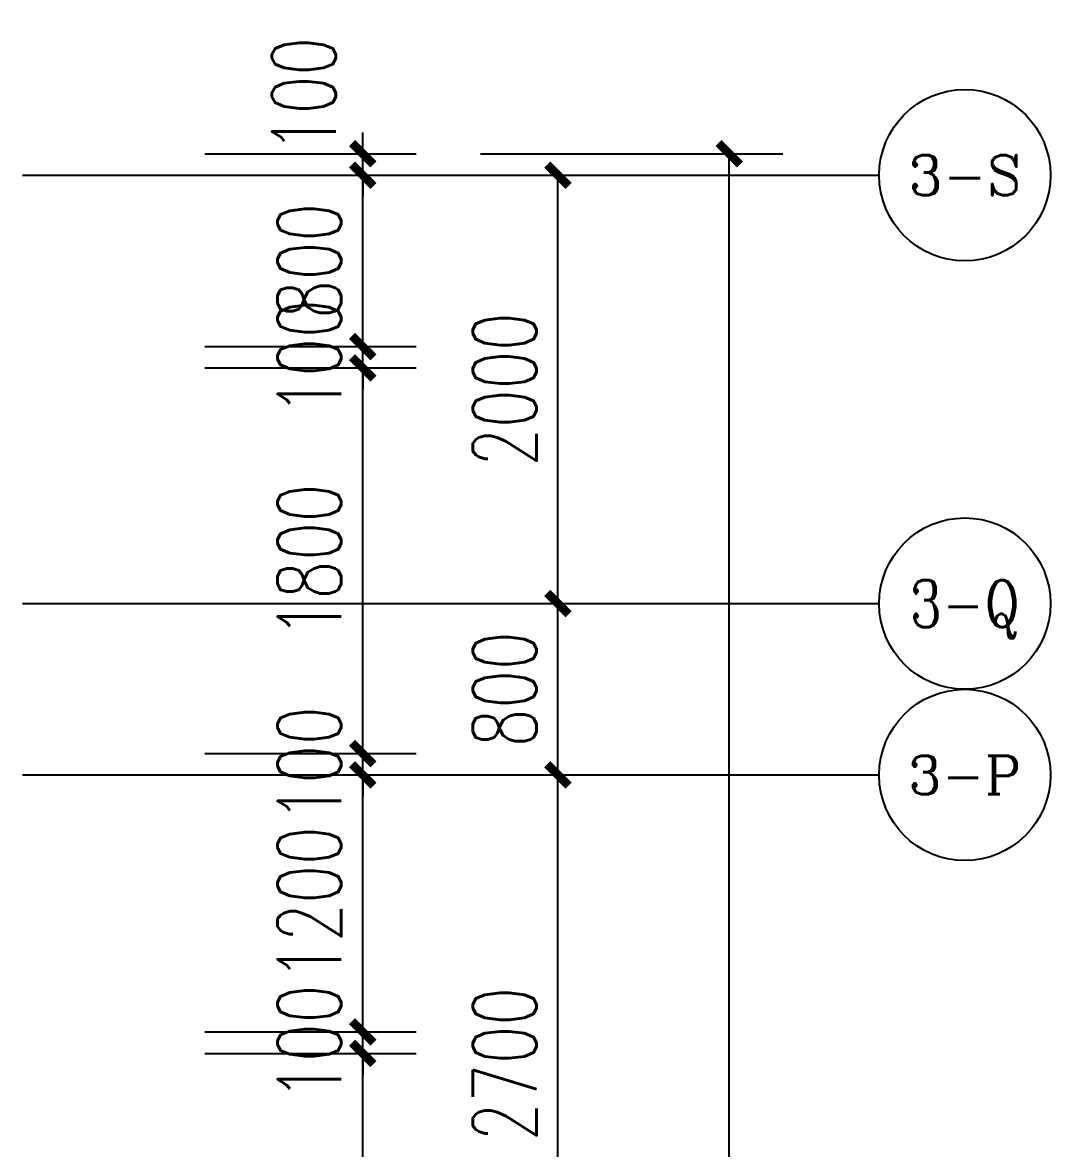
# Model space of a CAD drawing. Extents: x -59851 to 653804, y -249523 to 437614.
# Drawn here: x 5501 to 10301, y -34838 to -29581 of the extents above; entities that cross this region are included whole.
import ezdxf
from ezdxf.enums import TextEntityAlignment as Align

# ---------------------------------------------------------------- set-up
doc = ezdxf.new("R2010")
doc.units = 0
doc.header["$LTSCALE"] = 1000
doc.header["$MEASUREMENT"] = 0
for name, color, linetype in [('A-第三道尺寸线', 105, 'Continuous'), ('AXIS', 3, 'Continuous'), ('AXIS_TEXT', 7, 'Continuous')]:
    doc.layers.add(name, color=color, linetype=linetype)
doc.styles.add('_TCH_AXIS', font='COMPLEX', dxfattribs={"bigfont": 'GBCBIG'})
doc.styles.add('_TCH_DIM_T3', font='SIMPLEX.shx', dxfattribs={"width": 0.705882, "bigfont": 'GBCBIG.shx'})
doc.styles.add('COMPLEX', font='COMPLEX')
doc.dimstyles.new('_TCH_ARCH&&100', dxfattribs={"dimtxt": 297.5, "dimasz": 100, "dimexe": 250, "dimexo": 300, "dimgap": 100, "dimtad": 1, "dimdec": 0, "dimzin": 0, "dimdsep": 46, "dimtxsty": '_TCH_DIM_T3', "dimblk": 'ARCHTICK', "dimcen": 0.09, "dimclrt": 7, "dimazin": 2, "dimtfac": 1, "dimtdec": 0, "dimtix": 1, "dimtmove": 2, "dimatfit": 3, "dimfxl": 0, "dimtolj": 1, "dimtzin": 0, "dimarcsym": 0})

# ---------------------------------------------------------------- blocks, each defined once
blk = doc.blocks.new('_ArchTick')
at = {"color": 0, "linetype": 'ByBlock', "const_width": 0.4}
blk.add_lwpolyline([(-0.5, -0.5), (0.5, 0.5)], dxfattribs=at)
blk = doc.blocks.new('*D2255')
at = {"layer": 'A-第三道尺寸线', "color": 0, "lineweight": -2, "transparency": 16777216}
for p, q in [((7090, -30194.3), (7090, -30094.3)), ((6353.1, -30194.3), (7340, -30194.3)), ((7090, -30294.3), (7090, -30194.3)), ((6353.1, -30294.3), (7340, -30294.3)), ((7090, -30294.3), (7090, -30394.3))]:
    blk.add_line(p, q, dxfattribs=at)
at = {"layer": 'Defpoints', "color": 0, "transparency": 16777216}
for p in [(6053.1, -30194.3), (7090, -30194.3), (6053.1, -30294.3)]:
    blk.add_point(p, dxfattribs=at)
at = {"layer": 'A-第三道尺寸线', "color": 0, "lineweight": -2, "transparency": 16777216, "xscale": 100, "yscale": 100, "zscale": 100}
for p, rotation in [((7090, -30194.3), 270), ((7090, -30294.3), 90)]:
    blk.add_blockref('_ArchTick', p, dxfattribs=dict(at, rotation=rotation))
at = {"layer": 'A-第三道尺寸线', "color": 7, "transparency": 16777216, "insert": (6815, -29919.3), "char_height": 297.5, "attachment_point": 5, "rotation": 90, "style": '_TCH_DIM_T3'}
blk.add_mtext('\\A1;100', dxfattribs=at)
blk = doc.blocks.new('*D2256')
at = {"layer": 'A-第三道尺寸线', "color": 0, "lineweight": -2, "transparency": 16777216}
for p, q in [((6353.1, -30294.3), (7340, -30294.3)), ((7090, -31094.3), (7090, -30294.3)), ((6353.1, -31094.3), (7340, -31094.3))]:
    blk.add_line(p, q, dxfattribs=at)
at = {"layer": 'Defpoints', "color": 0, "transparency": 16777216}
for p in [(6053.1, -30294.3), (7090, -30294.3), (6053.1, -31094.3)]:
    blk.add_point(p, dxfattribs=at)
at = {"layer": 'A-第三道尺寸线', "color": 0, "lineweight": -2, "transparency": 16777216, "xscale": 100, "yscale": 100, "zscale": 100}
for p, rotation in [((7090, -30294.3), 90), ((7090, -31094.3), 270)]:
    blk.add_blockref('_ArchTick', p, dxfattribs=dict(at, rotation=rotation))
at = {"layer": 'A-第三道尺寸线', "color": 7, "transparency": 16777216, "insert": (6841.2, -30694.3), "char_height": 297.5, "attachment_point": 5, "rotation": 90, "style": '_TCH_DIM_T3'}
blk.add_mtext('\\A1;800', dxfattribs=at)
blk = doc.blocks.new('*D2257')
at = {"layer": 'A-第三道尺寸线', "color": 0, "lineweight": -2, "transparency": 16777216}
for p, q in [((7090, -31094.3), (7090, -30994.3)), ((6353.1, -31094.3), (7340, -31094.3)), ((7090, -31194.3), (7090, -31094.3)), ((6353.1, -31194.3), (7340, -31194.3)), ((7090, -31194.3), (7090, -31294.3))]:
    blk.add_line(p, q, dxfattribs=at)
at = {"layer": 'Defpoints', "color": 0, "transparency": 16777216}
for p in [(6053.1, -31094.3), (7090, -31094.3), (6053.1, -31194.3)]:
    blk.add_point(p, dxfattribs=at)
at = {"layer": 'A-第三道尺寸线', "color": 0, "lineweight": -2, "transparency": 16777216, "xscale": 100, "yscale": 100, "zscale": 100}
for p, rotation in [((7090, -31094.3), 270), ((7090, -31194.3), 90)]:
    blk.add_blockref('_ArchTick', p, dxfattribs=dict(at, rotation=rotation))
at = {"layer": 'A-第三道尺寸线', "color": 7, "transparency": 16777216, "insert": (6841.2, -31144.3), "char_height": 297.5, "attachment_point": 5, "rotation": 90, "style": '_TCH_DIM_T3'}
blk.add_mtext('\\A1;100', dxfattribs=at)
blk = doc.blocks.new('*D2258')
at = {"layer": 'A-第三道尺寸线', "color": 0, "lineweight": -2, "transparency": 16777216}
for p, q in [((6353.1, -31194.3), (7340, -31194.3)), ((7090, -32994.3), (7090, -31194.3)), ((6353.1, -32994.3), (7340, -32994.3))]:
    blk.add_line(p, q, dxfattribs=at)
at = {"layer": 'Defpoints', "color": 0, "transparency": 16777216}
for p in [(6053.1, -31194.3), (7090, -31194.3), (6053.1, -32994.3)]:
    blk.add_point(p, dxfattribs=at)
at = {"layer": 'A-第三道尺寸线', "color": 0, "lineweight": -2, "transparency": 16777216, "xscale": 100, "yscale": 100, "zscale": 100}
for p, rotation in [((7090, -31194.3), 90), ((7090, -32994.3), 270)]:
    blk.add_blockref('_ArchTick', p, dxfattribs=dict(at, rotation=rotation))
at = {"layer": 'A-第三道尺寸线', "color": 7, "transparency": 16777216, "insert": (6841.2, -32094.3), "char_height": 297.5, "attachment_point": 5, "rotation": 90, "style": '_TCH_DIM_T3'}
blk.add_mtext('\\A1;1800', dxfattribs=at)
blk = doc.blocks.new('*D2259')
at = {"layer": 'A-第三道尺寸线', "color": 0, "lineweight": -2, "transparency": 16777216}
for p, q in [((7090, -32994.3), (7090, -32894.3)), ((6353.1, -32994.3), (7340, -32994.3)), ((7090, -33094.3), (7090, -32994.3)), ((6353.1, -33094.3), (7340, -33094.3)), ((7090, -33094.3), (7090, -33194.3))]:
    blk.add_line(p, q, dxfattribs=at)
at = {"layer": 'Defpoints', "color": 0, "transparency": 16777216}
for p in [(6053.1, -32994.3), (7090, -32994.3), (6053.1, -33094.3)]:
    blk.add_point(p, dxfattribs=at)
at = {"layer": 'A-第三道尺寸线', "color": 0, "lineweight": -2, "transparency": 16777216, "xscale": 100, "yscale": 100, "zscale": 100}
for p, rotation in [((7090, -32994.3), 270), ((7090, -33094.3), 90)]:
    blk.add_blockref('_ArchTick', p, dxfattribs=dict(at, rotation=rotation))
at = {"layer": 'A-第三道尺寸线', "color": 7, "transparency": 16777216, "insert": (6841.2, -33044.3), "char_height": 297.5, "attachment_point": 5, "rotation": 90, "style": '_TCH_DIM_T3'}
blk.add_mtext('\\A1;100', dxfattribs=at)
blk = doc.blocks.new('*D2260')
at = {"layer": 'A-第三道尺寸线', "color": 0, "lineweight": -2, "transparency": 16777216}
for p, q in [((6353.1, -33094.3), (7340, -33094.3)), ((7090, -34294.3), (7090, -33094.3)), ((6353.1, -34294.3), (7340, -34294.3))]:
    blk.add_line(p, q, dxfattribs=at)
at = {"layer": 'Defpoints', "color": 0, "transparency": 16777216}
for p in [(6053.1, -33094.3), (7090, -33094.3), (6053.1, -34294.3)]:
    blk.add_point(p, dxfattribs=at)
at = {"layer": 'A-第三道尺寸线', "color": 0, "lineweight": -2, "transparency": 16777216, "xscale": 100, "yscale": 100, "zscale": 100}
for p, rotation in [((7090, -33094.3), 90), ((7090, -34294.3), 270)]:
    blk.add_blockref('_ArchTick', p, dxfattribs=dict(at, rotation=rotation))
at = {"layer": 'A-第三道尺寸线', "color": 7, "transparency": 16777216, "insert": (6841.2, -33694.3), "char_height": 297.5, "attachment_point": 5, "rotation": 90, "style": '_TCH_DIM_T3'}
blk.add_mtext('\\A1;1200', dxfattribs=at)
blk = doc.blocks.new('*D2261')
at = {"layer": 'A-第三道尺寸线', "color": 0, "lineweight": -2, "transparency": 16777216}
for p, q in [((7090, -34294.3), (7090, -34194.3)), ((6353.1, -34294.3), (7340, -34294.3)), ((7090, -34394.3), (7090, -34294.3)), ((6353.1, -34394.3), (7340, -34394.3)), ((7090, -34394.3), (7090, -34494.3))]:
    blk.add_line(p, q, dxfattribs=at)
at = {"layer": 'Defpoints', "color": 0, "transparency": 16777216}
for p in [(6053.1, -34294.3), (7090, -34294.3), (6053.1, -34394.3)]:
    blk.add_point(p, dxfattribs=at)
at = {"layer": 'A-第三道尺寸线', "color": 0, "lineweight": -2, "transparency": 16777216, "xscale": 100, "yscale": 100, "zscale": 100}
for p, rotation in [((7090, -34294.3), 270), ((7090, -34394.3), 90)]:
    blk.add_blockref('_ArchTick', p, dxfattribs=dict(at, rotation=rotation))
at = {"layer": 'A-第三道尺寸线', "color": 7, "transparency": 16777216, "insert": (6841.2, -34344.3), "char_height": 297.5, "attachment_point": 5, "rotation": 90, "style": '_TCH_DIM_T3'}
blk.add_mtext('\\A1;100', dxfattribs=at)
blk = doc.blocks.new('*D2262')
at = {"layer": 'A-第三道尺寸线', "color": 0, "lineweight": -2, "transparency": 16777216}
for p, q in [((6353.1, -34394.3), (7340, -34394.3)), ((7090, -36194.3), (7090, -34394.3)), ((6353.1, -36194.3), (7340, -36194.3))]:
    blk.add_line(p, q, dxfattribs=at)
at = {"layer": 'Defpoints', "color": 0, "transparency": 16777216}
for p in [(6053.1, -34394.3), (7090, -34394.3), (6053.1, -36194.3)]:
    blk.add_point(p, dxfattribs=at)
at = {"layer": 'A-第三道尺寸线', "color": 0, "lineweight": -2, "transparency": 16777216, "xscale": 100, "yscale": 100, "zscale": 100}
for p, rotation in [((7090, -34394.3), 90), ((7090, -36194.3), 270)]:
    blk.add_blockref('_ArchTick', p, dxfattribs=dict(at, rotation=rotation))
at = {"layer": 'A-第三道尺寸线', "color": 7, "transparency": 16777216, "insert": (6841.2, -35294.3), "char_height": 297.5, "attachment_point": 5, "rotation": 90, "style": '_TCH_DIM_T3'}
blk.add_mtext('\\A1;1800', dxfattribs=at)
blk = doc.blocks.new('*D3201')
at = {"layer": 'AXIS', "color": 0, "lineweight": -2, "transparency": 16777216}
for p, q in [((5801.3, -33094.3), (8251.3, -33094.3)), ((8001.3, -35794.3), (8001.3, -33094.3)), ((5801.3, -35794.3), (8251.3, -35794.3))]:
    blk.add_line(p, q, dxfattribs=at)
at = {"layer": 'Defpoints', "color": 0, "transparency": 16777216}
for p in [(5501.3, -33094.3), (8001.3, -33094.3), (5501.3, -35794.3)]:
    blk.add_point(p, dxfattribs=at)
at = {"layer": 'AXIS', "color": 0, "lineweight": -2, "transparency": 16777216, "xscale": 100, "yscale": 100, "zscale": 100}
for p, rotation in [((8001.3, -33094.3), 90), ((8001.3, -35794.3), 270)]:
    blk.add_blockref('_ArchTick', p, dxfattribs=dict(at, rotation=rotation))
at = {"layer": 'AXIS', "color": 7, "transparency": 16777216, "insert": (7752.6, -34444.3), "char_height": 297.5, "attachment_point": 5, "rotation": 90, "style": '_TCH_DIM_T3'}
blk.add_mtext('\\A1;2700', dxfattribs=at)
blk = doc.blocks.new('*D3202')
at = {"layer": 'AXIS', "color": 0, "lineweight": -2, "transparency": 16777216}
for p, q in [((5801.3, -32294.3), (8251.3, -32294.3)), ((8001.3, -33094.3), (8001.3, -32294.3)), ((5801.3, -33094.3), (8251.3, -33094.3))]:
    blk.add_line(p, q, dxfattribs=at)
at = {"layer": 'Defpoints', "color": 0, "transparency": 16777216}
for p in [(5501.3, -32294.3), (8001.3, -32294.3), (5501.3, -33094.3)]:
    blk.add_point(p, dxfattribs=at)
at = {"layer": 'AXIS', "color": 0, "lineweight": -2, "transparency": 16777216, "xscale": 100, "yscale": 100, "zscale": 100}
for p, rotation in [((8001.3, -32294.3), 90), ((8001.3, -33094.3), 270)]:
    blk.add_blockref('_ArchTick', p, dxfattribs=dict(at, rotation=rotation))
at = {"layer": 'AXIS', "color": 7, "transparency": 16777216, "insert": (7752.6, -32694.3), "char_height": 297.5, "attachment_point": 5, "rotation": 90, "style": '_TCH_DIM_T3'}
blk.add_mtext('\\A1;800', dxfattribs=at)
blk = doc.blocks.new('*D3203')
at = {"layer": 'AXIS', "color": 0, "lineweight": -2, "transparency": 16777216}
for p, q in [((5801.3, -30294.3), (8251.3, -30294.3)), ((8001.3, -32294.3), (8001.3, -30294.3)), ((5801.3, -32294.3), (8251.3, -32294.3))]:
    blk.add_line(p, q, dxfattribs=at)
at = {"layer": 'Defpoints', "color": 0, "transparency": 16777216}
for p in [(5501.3, -30294.3), (8001.3, -30294.3), (5501.3, -32294.3)]:
    blk.add_point(p, dxfattribs=at)
at = {"layer": 'AXIS', "color": 0, "lineweight": -2, "transparency": 16777216, "xscale": 100, "yscale": 100, "zscale": 100}
for p, rotation in [((8001.3, -30294.3), 90), ((8001.3, -32294.3), 270)]:
    blk.add_blockref('_ArchTick', p, dxfattribs=dict(at, rotation=rotation))
at = {"layer": 'AXIS', "color": 7, "transparency": 16777216, "insert": (7752.6, -31294.3), "char_height": 297.5, "attachment_point": 5, "rotation": 90, "style": '_TCH_DIM_T3'}
blk.add_mtext('\\A1;2000', dxfattribs=at)
blk = doc.blocks.new('*D3204')
at = {"layer": 'AXIS', "color": 0, "lineweight": -2, "transparency": 16777216}
for p, q in [((7640, -30194.3), (9051.3, -30194.3)), ((8801.3, -52094.3), (8801.3, -30194.3)), ((7640, -52094.3), (9051.3, -52094.3))]:
    blk.add_line(p, q, dxfattribs=at)
at = {"layer": 'Defpoints', "color": 0, "transparency": 16777216}
for p in [(7340, -30194.3), (8801.3, -30194.3), (7340, -52094.3)]:
    blk.add_point(p, dxfattribs=at)
at = {"layer": 'AXIS', "color": 0, "lineweight": -2, "transparency": 16777216, "xscale": 100, "yscale": 100, "zscale": 100}
for p, rotation in [((8801.3, -30194.3), 90), ((8801.3, -52094.3), 270)]:
    blk.add_blockref('_ArchTick', p, dxfattribs=dict(at, rotation=rotation))
at = {"layer": 'AXIS', "color": 7, "transparency": 16777216, "insert": (8552.6, -41144.3), "char_height": 297.5, "attachment_point": 5, "rotation": 90, "style": '_TCH_DIM_T3'}
blk.add_mtext('\\A1;21900', dxfattribs=at)
blk = doc.blocks.new('_AXISO')
blk.add_circle((0, 0), 0.5)
at = {"layer": 'AXIS_TEXT', "style": 'COMPLEX', "width": 1.041667}
blk.add_attdef('A', text='', height=0.56, dxfattribs=at).set_placement((-0.25, -0.28), (0.25, -0.28), align=Align.FIT)

msp = doc.modelspace()

# ---------------------------------------------------------------- linework, layer by layer
at = {"layer": 'AXIS'}
for p, q in [((5501.3, -30294.3), (9501.3, -30294.3)), ((5501.3, -32294.3), (9501.3, -32294.3)), ((5501.3, -33094.3), (9501.3, -33094.3))]:
    msp.add_line(p, q, dxfattribs=at)

# ---------------------------------------------------------------- block references
ref = msp.add_blockref('_AXISO', (9901.3, -30294.3), dxfattribs=dict(at, xscale=800, yscale=800, zscale=800))
ref.add_attrib('A', '3-S', dxfattribs={"layer": 'AXIS_TEXT', "height": 187.78, "style": '_TCH_AXIS'}).set_placement((9637.5, -30388.2), (10165.1, -30388.2), align=Align.FIT)
ref = msp.add_blockref('_AXISO', (9901.3, -32294.3), dxfattribs=dict(at, xscale=800, yscale=800, zscale=800))
ref.add_attrib('A', '3-Q', dxfattribs={"layer": 'AXIS_TEXT', "height": 219.58, "style": '_TCH_AXIS', "width": 0.807692}).set_placement((9643.7, -32404.1), (10158.9, -32404.1), align=Align.FIT)
ref = msp.add_blockref('_AXISO', (9901.3, -33094.3), dxfattribs=dict(at, xscale=800, yscale=800, zscale=800))
ref.add_attrib('A', '3-P', dxfattribs={"layer": 'AXIS_TEXT', "height": 179.65, "style": '_TCH_AXIS'}).set_placement((9636.1, -33184.1), (10166.5, -33184.1), align=Align.FIT)

# ---------------------------------------------------------------- dimensions: what is measured, and where the dimension line sits
at = {"layer": 'A-第三道尺寸线'}
dim = msp.add_linear_dim(base=(7090, -30194.3), p1=(6053.1, -30294.3), p2=(6053.1, -30194.3), angle=90, dimstyle='_TCH_ARCH&&100', dxfattribs=at)
dim.commit()
dim.dimension.update_dxf_attribs({"geometry": '*D2255', "text_midpoint": (6815, -29919.3), "dimtype": 161})
for p1, p2, picture, middle in [((6053.1, -31094.3), (6053.1, -30294.3), '*D2256', (6841.2, -30694.3)), ((6053.1, -31194.3), (6053.1, -31094.3), '*D2257', (6841.2, -31144.3)), ((6053.1, -32994.3), (6053.1, -31194.3), '*D2258', (6841.2, -32094.3)), ((6053.1, -33094.3), (6053.1, -32994.3), '*D2259', (6841.2, -33044.3)), ((6053.1, -34294.3), (6053.1, -33094.3), '*D2260', (6841.2, -33694.3)), ((6053.1, -34394.3), (6053.1, -34294.3), '*D2261', (6841.2, -34344.3)), ((6053.1, -36194.3), (6053.1, -34394.3), '*D2262', (6841.2, -35294.3))]:
    dim = msp.add_aligned_dim(p1=p1, p2=p2, distance=-1036.9, dimstyle='_TCH_ARCH&&100', dxfattribs=at)
    dim.commit()
    dim.dimension.update_dxf_attribs({"geometry": picture, "text_midpoint": middle})
at = {"layer": 'AXIS'}
for p1, p2, distance, picture, middle in [((7340, -52094.3), (7340, -30194.3), -1461.3, '*D3204', (8552.6, -41144.3)), ((5501.3, -32294.3), (5501.3, -30294.3), -2500, '*D3203', (7752.6, -31294.3)), ((5501.3, -33094.3), (5501.3, -32294.3), -2500, '*D3202', (7752.6, -32694.3)), ((5501.3, -35794.3), (5501.3, -33094.3), -2500, '*D3201', (7752.6, -34444.3))]:
    dim = msp.add_aligned_dim(p1=p1, p2=p2, distance=distance, dimstyle='_TCH_ARCH&&100', dxfattribs=at)
    dim.commit()
    dim.dimension.update_dxf_attribs({"geometry": picture, "text_midpoint": middle})

doc.saveas('drawing.dxf')
